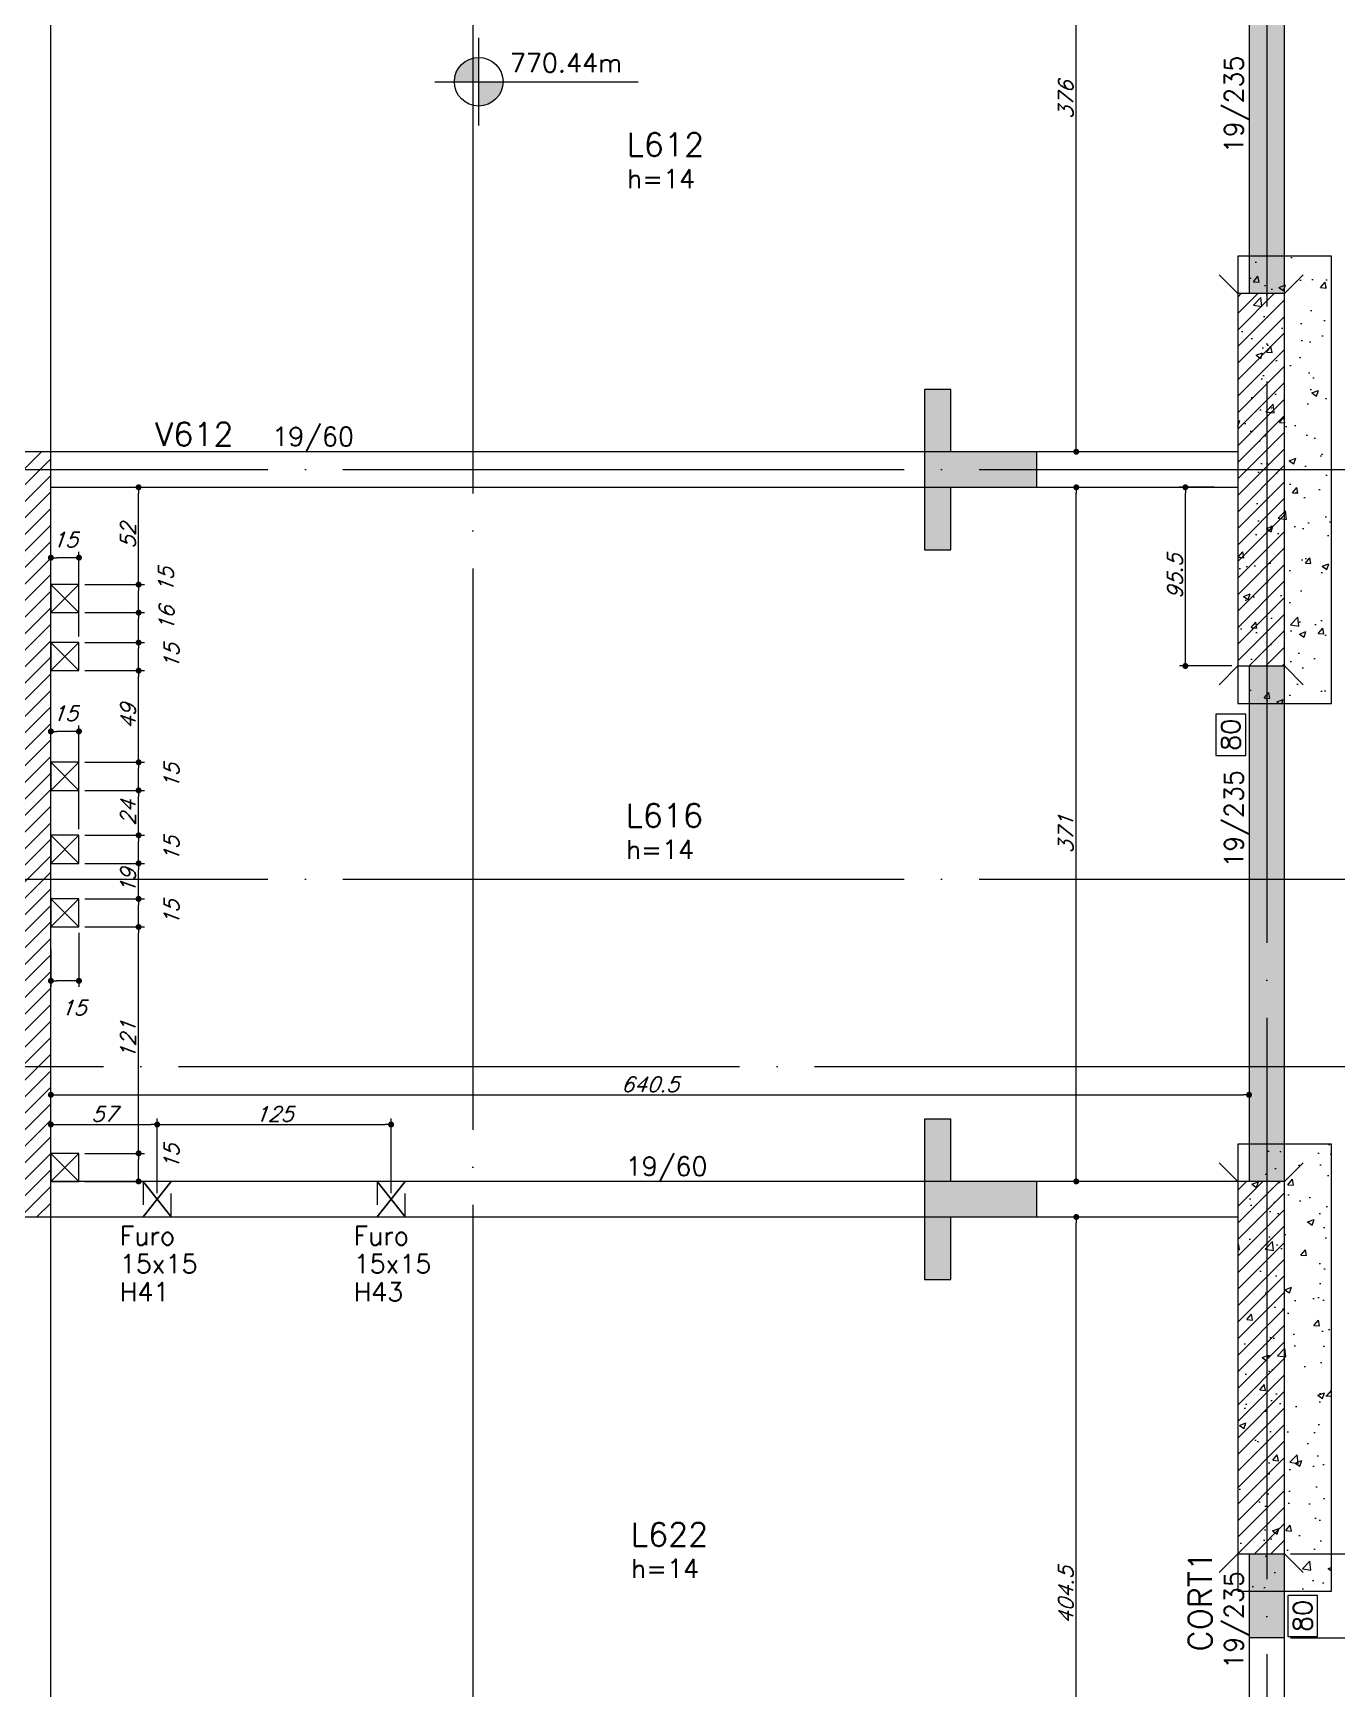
# Model space of a CAD drawing. Extents: x -4245 to 5400, y -2094 to 2406.
# Drawn here: x 2590 to 3287, y 222 to 1107 of the extents above; entities that cross this region are included whole.
import ezdxf
from ezdxf.enums import TextEntityAlignment as Align

# ---------------------------------------------------------------- set-up
doc = ezdxf.new("R2010")
doc.units = 0
doc.header["$LTSCALE"] = 50
doc.header["$MEASUREMENT"] = 0
doc.linetypes.add('EIXO', pattern=[6.8, 6, -0.4, 0, -0.4])
doc.linetypes.add('HIDDEN', pattern=[0.375, 0.25, -0.125])
doc.layers.get('0').update_dxf_attribs({"linetype": 'CONTINUOUS'})
doc.layers.get('DEFPOINTS').update_dxf_attribs({"linetype": 'CONTINUOUS'})
for name, color, linetype in [('F-BLOCOS', 3, 'CONTINUOUS'), ('F-BLOCOS-HACH', 1, 'CONTINUOUS'), ('F-CORTE', 4, 'CONTINUOUS'), ('F-COTAS', 106, 'CONTINUOUS'), ('F-COTAS-FUROS', 50, 'CONTINUOUS'), ('F-DESNIVEL-7', 40, 'CONTINUOUS'), ('F-EIXO', 12, 'EIXO'), ('F-FURO-PAREDE', 2, 'HIDDEN'), ('F-FURO-PAREDE-TEXTOS', 2, 'CONTINUOUS'), ('F-LAJES-DIM', 2, 'CONTINUOUS'), ('F-LAJES-NOME', 4, 'CONTINUOUS'), ('F-NÍVEL-PLANTA', 2, 'CONTINUOUS'), ('F-PILARES-HACH', 174, 'CONTINUOUS'), ('F-PILARES-N', 170, 'CONTINUOUS'), ('F-PILARES-NASCE', 4, 'CONTINUOUS'), ('F-PILARES-S', 170, 'CONTINUOUS'), ('F-SOLIDO-CORTE', 71, 'CONTINUOUS'), ('F-TEXTO', 6, 'CONTINUOUS'), ('F-VIGAS', 3, 'CONTINUOUS'), ('F-VIGAS-DIM', 2, 'CONTINUOUS'), ('F-VIGAS-NOME', 4, 'CONTINUOUS'), ('F-VÃO', 1, 'CONTINUOUS')]:
    doc.layers.add(name, color=color, linetype=linetype)
doc.styles.add('CP-TEXT-INCL', font='simplex.shx', dxfattribs={"oblique": 20})
doc.styles.add('MCP', font='simplex.shx')
doc.styles.add('ROMANS', font='simplex.shx')
doc.dimstyles.new('CP-COTAS-50', dxfattribs={"dimscale": 0.64, "dimtxt": 12.5, "dimasz": 5, "dimexe": 5, "dimexo": 5, "dimgap": 2.5, "dimtad": 1, "dimdec": 1, "dimdsep": 46, "dimtxsty": 'CP-TEXT-INCL', "dimblk1": 'DOT', "dimblk2": 'DOT', "dimsah": 1, "dimcen": 9, "dimclrd": 256, "dimclre": 256, "dimclrt": 256, "dimadec": 0, "dimazin": 0, "dimtfac": 1, "dimtdec": 1, "dimtmove": 2, "dimatfit": 3, "dimldrblk": 'DOT', "dimfxl": 0, "dimtolj": 1, "dimarcsym": 0})
pattern_1 = [(45, (0, 10000), (-4.4194174, 4.4194174), [])]
pattern_2 = [(50, (0, 0), (35.863, -3.1376), [3.75, -41.25]), (355, (0, 0), (-6.93757, 37.6096), [3, -33]), (100.4514, (2.99, -0.26), (28.92544, 34.472), [3.187, -35.0571]), (46.1842, (0, 10), (53.36207, -8.27596), [5.625, -61.875]), (96.6356, (4.447, 9.31), (46.7331, 48.7059), [4.7805, -52.5857]), (351.1842, (0, 10), (46.7331, 48.7059), [4.5, -49.5]), (21, (5, 7.5), (29.84535, -20.13094), [3.75, -41.25]), (326, (5, 7.5), (12.16577, 36.2575), [3, -33]), (71.4514, (7.487, 5.822), (42.01112, 16.12656), [3.187, -35.0571]), (37.5, (0, 0), (0.607993, 16.644693), [0, -32.6, 0, -33.5, 0, -33.125]), (7.5, (0, 0), (13.15348, 19.72059), [0, -19.1, 0, -31.85, 0, -12.625]), (327.5, (-11.15, 0), (26.69112, -1.127744), [0, -12.5, 0, -39, 0, -51.75]), (317.5, (-16.15, 0), (29.15931, 5.00525), [0, -16.25, 0, -25.9, 0, -36.75])]

# ---------------------------------------------------------------- blocks, each defined once
blk = doc.blocks.new('Nível - Planta')
at = {"layer": 'F-NÍVEL-PLANTA'}
h = blk.add_hatch(color=71, dxfattribs=at)
h.paths.add_polyline_path([(0, 0), (0, 0.26, 0.414214), (-0.26, 0)])
h.paths.add_polyline_path([(0.26, 0), (0, 0), (0, -0.26, 0.414214)])
for p, q in [((0, -0.469), (0, 0.469)), ((-0.469, 0), (1.704, 0))]:
    blk.add_line(p, q, dxfattribs=at)
blk.add_circle((0, 0), 0.26, dxfattribs=at)
at = {"layer": 'F-TEXTO', "color": 3, "style": 'MCP'}
blk.add_attdef('NÍVEL', (0.333, 0.102), '', height=0.2, dxfattribs=at)
blk = doc.blocks.new('*U10')
at = {"layer": 'F-EIXO'}
blk.add_line((0, 0), (7397, 0), dxfattribs=at)
at = {"layer": 'F-TEXTO', "style": 'ROMANS'}
blk.add_attdef('EIXO', text='', height=17.5, dxfattribs=at).set_placement((-28.2072, 0), align=Align.MIDDLE_CENTER)
blk = doc.blocks.new('*U16')
at = {"layer": 'F-EIXO'}
blk.add_line((0, 0), (7484.954, 0), dxfattribs=at)
at = {"layer": 'F-TEXTO', "style": 'ROMANS'}
blk.add_attdef('EIXO', text='', height=17.5, dxfattribs=at).set_placement((-28.2072, 0), align=Align.MIDDLE_CENTER)
blk = doc.blocks.new('*U18')
at = {"layer": 'F-EIXO'}
blk.add_line((0, 0), (0, -3377.88), dxfattribs=at)
at = {"layer": 'F-TEXTO', "style": 'ROMANS'}
blk.add_attdef('EIXO', text='', height=17.5, rotation=360, dxfattribs=at).set_placement((0, 28.21), align=Align.MIDDLE_CENTER)
blk = doc.blocks.new('*U14')
at = {"layer": 'F-EIXO'}
blk.add_line((0, 0), (0, -3477.88), dxfattribs=at)
at = {"layer": 'F-TEXTO', "style": 'ROMANS'}
blk.add_attdef('EIXO', text='', height=17.5, rotation=360, dxfattribs=at).set_placement((0, 28.21), align=Align.MIDDLE_CENTER)
blk = doc.blocks.new('_DOT')
at = {"color": 0, "linetype": 'ByBlock'}
blk.add_line((-0.5, 0), (-1, 0), dxfattribs=at)
at = {"color": 0, "linetype": 'ByBlock', "const_width": 0.5}
blk.add_lwpolyline([(-0.25, 0, 1), (0.25, 0, 1)], format="xyb", close=True, dxfattribs=at)
blk = doc.blocks.new('*D28')
at = {"layer": 'DEFPOINTS', "color": 0, "linetype": 'Continuous', "transparency": 16777216}
for p in [(3148.16, 474.5), (3148.16, 474.5), (3148.16, 70)]:
    blk.add_point(p, dxfattribs=at)
at = {"layer": 'F-COTAS', "linetype": 'Continuous', "lineweight": -2, "transparency": 16777216}
blk.add_line((3148.16, 73.2), (3148.16, 471.3), dxfattribs=at)
at = {"layer": 'F-COTAS', "linetype": 'Continuous', "lineweight": -2, "transparency": 16777216, "xscale": 3.2, "yscale": 3.2, "zscale": 3.2}
for p, rotation in [((3148.16, 474.5), 90), ((3148.16, 70), 270)]:
    blk.add_blockref('_DOT', p, dxfattribs=dict(at, rotation=rotation))
at = {"layer": 'F-COTAS', "linetype": 'Continuous', "transparency": 16777216, "insert": (3142.56, 272.25), "char_height": 8, "attachment_point": 5, "rotation": 90, "style": 'CP-TEXT-INCL'}
blk.add_mtext('\\A1;404.5', dxfattribs=at)
blk = doc.blocks.new('*D29')
at = {"layer": 'DEFPOINTS', "color": 0, "linetype": 'Continuous', "transparency": 16777216}
for p in [(3148.16, 864.5), (3148.16, 864.5), (3148.16, 493.5)]:
    blk.add_point(p, dxfattribs=at)
at = {"layer": 'F-COTAS', "linetype": 'Continuous', "lineweight": -2, "transparency": 16777216}
blk.add_line((3148.16, 496.7), (3148.16, 861.3), dxfattribs=at)
at = {"layer": 'F-COTAS', "linetype": 'Continuous', "lineweight": -2, "transparency": 16777216, "xscale": 3.2, "yscale": 3.2, "zscale": 3.2}
for p, rotation in [((3148.16, 864.5), 90), ((3148.16, 493.5), 270)]:
    blk.add_blockref('_DOT', p, dxfattribs=dict(at, rotation=rotation))
at = {"layer": 'F-COTAS', "linetype": 'Continuous', "transparency": 16777216, "insert": (3142.56, 679), "char_height": 8, "attachment_point": 5, "rotation": 90, "style": 'CP-TEXT-INCL'}
blk.add_mtext('\\A1;371', dxfattribs=at)
blk = doc.blocks.new('*D30')
at = {"layer": 'DEFPOINTS', "color": 0, "linetype": 'Continuous', "transparency": 16777216}
for p in [(3148.16, 1259.5), (3148.16, 1259.5), (3148.16, 883.5)]:
    blk.add_point(p, dxfattribs=at)
at = {"layer": 'F-COTAS', "linetype": 'Continuous', "lineweight": -2, "transparency": 16777216}
blk.add_line((3148.16, 886.7), (3148.16, 1256.3), dxfattribs=at)
at = {"layer": 'F-COTAS', "linetype": 'Continuous', "lineweight": -2, "transparency": 16777216, "xscale": 3.2, "yscale": 3.2, "zscale": 3.2}
for p, rotation in [((3148.16, 1259.5), 90), ((3148.16, 883.5), 270)]:
    blk.add_blockref('_DOT', p, dxfattribs=dict(at, rotation=rotation))
at = {"layer": 'F-COTAS', "linetype": 'Continuous', "transparency": 16777216, "insert": (3142.56, 1071.5), "char_height": 8, "attachment_point": 5, "rotation": 90, "style": 'CP-TEXT-INCL'}
blk.add_mtext('\\A1;376', dxfattribs=at)
blk = doc.blocks.new('*D78')
at = {"layer": 'DEFPOINTS', "color": 0, "linetype": 'Continuous', "transparency": 16777216}
for p in [(2600, 539.78), (3240.5, 539.78), (3240.5, 539.78)]:
    blk.add_point(p, dxfattribs=at)
at = {"layer": 'F-COTAS', "linetype": 'Continuous', "lineweight": -2, "transparency": 16777216}
blk.add_line((2603.2, 539.78), (3237.3, 539.78), dxfattribs=at)
at = {"layer": 'F-COTAS', "linetype": 'Continuous', "lineweight": -2, "transparency": 16777216, "xscale": 3.2, "yscale": 3.2, "zscale": 3.2, "rotation": 180}
blk.add_blockref('_DOT', (2600, 539.78), dxfattribs=at)
at = {"layer": 'F-COTAS', "linetype": 'Continuous', "lineweight": -2, "transparency": 16777216, "xscale": 3.2, "yscale": 3.2, "zscale": 3.2}
blk.add_blockref('_DOT', (3240.5, 539.78), dxfattribs=at)
at = {"layer": 'F-COTAS', "linetype": 'Continuous', "transparency": 16777216, "insert": (2920.25, 545.38), "char_height": 8, "attachment_point": 5, "style": 'CP-TEXT-INCL'}
blk.add_mtext('\\A1;640.5', dxfattribs=at)
blk = doc.blocks.new('*D115')
at = {"layer": 'DEFPOINTS', "color": 0, "linetype": 'Continuous', "transparency": 16777216}
for p in [(3206.49, 864.5), (3224.98, 864.5), (3234.5, 769)]:
    blk.add_point(p, dxfattribs=at)
at = {"layer": 'F-COTAS', "linetype": 'Continuous', "lineweight": -2, "transparency": 16777216}
for p, q in [((3221.78, 864.5), (3203.29, 864.5)), ((3206.49, 772.2), (3206.49, 861.3)), ((3231.3, 769), (3203.29, 769))]:
    blk.add_line(p, q, dxfattribs=at)
at = {"layer": 'F-COTAS', "linetype": 'Continuous', "lineweight": -2, "transparency": 16777216, "xscale": 3.2, "yscale": 3.2, "zscale": 3.2}
for p, rotation in [((3206.49, 864.5), 90), ((3206.49, 769), 270)]:
    blk.add_blockref('_DOT', p, dxfattribs=dict(at, rotation=rotation))
at = {"layer": 'F-COTAS', "linetype": 'Continuous', "transparency": 16777216, "insert": (3200.89, 816.75), "char_height": 8, "attachment_point": 5, "rotation": 90, "style": 'CP-TEXT-INCL'}
blk.add_mtext('\\A1;95.5', dxfattribs=at)
blk = doc.blocks.new('*D144')
at = {"layer": 'DEFPOINTS', "color": 0, "linetype": 'Continuous', "transparency": 16777216}
for p in [(3284.5, 1699.5), (3446.78, 1699.5), (3259.5, -894.9)]:
    blk.add_point(p, dxfattribs=at)
at = {"layer": 'F-COTAS', "linetype": 'Continuous', "lineweight": -2, "transparency": 16777216}
for p, q in [((3287.7, 1699.5), (3449.98, 1699.5)), ((3446.78, -891.7), (3446.78, 1696.3)), ((3262.7, -894.9), (3449.98, -894.9))]:
    blk.add_line(p, q, dxfattribs=at)
at = {"layer": 'F-COTAS', "linetype": 'Continuous', "lineweight": -2, "transparency": 16777216, "xscale": 3.2, "yscale": 3.2, "zscale": 3.2}
for p, rotation in [((3446.78, 1699.5), 90), ((3446.78, -894.9), 270)]:
    blk.add_blockref('_DOT', p, dxfattribs=dict(at, rotation=rotation))
at = {"layer": 'F-COTAS', "linetype": 'Continuous', "transparency": 16777216, "insert": (3441.18, 402.3), "char_height": 8, "attachment_point": 5, "rotation": 90, "style": 'CP-TEXT-INCL'}
blk.add_mtext('\\A1;2594.4', dxfattribs=at)
blk = doc.blocks.new('*U207')
at = {"layer": 'F-VÃO'}
for p, q in [((0, 0), (15, 15)), ((0, 15), (15, 0))]:
    blk.add_line(p, q, dxfattribs=at)
at = {"layer": 'F-VÃO', "color": 3}
blk.add_lwpolyline([(0, 0), (15, 0), (15, 15), (0, 15)], close=True, dxfattribs=at)
blk = doc.blocks.new('*D264')
at = {"layer": 'DEFPOINTS', "color": 0, "linetype": 'Continuous', "transparency": 16777216}
for p in [(2615, 508.5), (2646.89, 508.5), (2615, 493.5)]:
    blk.add_point(p, dxfattribs=at)
at = {"layer": 'F-COTAS-FUROS', "linetype": 'Continuous', "lineweight": -2, "transparency": 16777216}
for p, q in [((2618.2, 508.5), (2650.09, 508.5)), ((2646.89, 496.7), (2646.89, 505.3)), ((2618.2, 493.5), (2650.09, 493.5))]:
    blk.add_line(p, q, dxfattribs=at)
at = {"layer": 'F-COTAS-FUROS', "linetype": 'Continuous', "lineweight": -2, "transparency": 16777216, "xscale": 3.2, "yscale": 3.2, "zscale": 3.2}
for p, rotation in [((2646.89, 508.5), 90), ((2646.89, 493.5), 270)]:
    blk.add_blockref('_DOT', p, dxfattribs=dict(at, rotation=rotation))
at = {"layer": 'F-COTAS-FUROS', "linetype": 'Continuous', "transparency": 16777216, "insert": (2664.49, 506.51), "char_height": 8, "attachment_point": 5, "rotation": 90, "style": 'CP-TEXT-INCL'}
blk.add_mtext('\\A1;15', dxfattribs=at)
blk = doc.blocks.new('*D265')
at = {"layer": 'DEFPOINTS', "color": 0, "linetype": 'Continuous', "transparency": 16777216}
for p in [(2615, 629.5), (2646.89, 629.5), (2615, 508.5)]:
    blk.add_point(p, dxfattribs=at)
at = {"layer": 'F-COTAS-FUROS', "linetype": 'Continuous', "lineweight": -2, "transparency": 16777216}
for p, q in [((2618.2, 629.5), (2650.09, 629.5)), ((2646.89, 511.7), (2646.89, 626.3)), ((2618.2, 508.5), (2650.09, 508.5))]:
    blk.add_line(p, q, dxfattribs=at)
at = {"layer": 'F-COTAS-FUROS', "linetype": 'Continuous', "lineweight": -2, "transparency": 16777216, "xscale": 3.2, "yscale": 3.2, "zscale": 3.2}
for p, rotation in [((2646.89, 629.5), 90), ((2646.89, 508.5), 270)]:
    blk.add_blockref('_DOT', p, dxfattribs=dict(at, rotation=rotation))
at = {"layer": 'F-COTAS-FUROS', "linetype": 'Continuous', "transparency": 16777216, "insert": (2641.29, 569), "char_height": 8, "attachment_point": 5, "rotation": 90, "style": 'CP-TEXT-INCL'}
blk.add_mtext('\\A1;121', dxfattribs=at)
blk = doc.blocks.new('*D266')
at = {"layer": 'DEFPOINTS', "color": 0, "linetype": 'Continuous', "transparency": 16777216}
for p in [(2615, 644.5), (2646.89, 644.5), (2615, 629.5)]:
    blk.add_point(p, dxfattribs=at)
at = {"layer": 'F-COTAS-FUROS', "linetype": 'Continuous', "lineweight": -2, "transparency": 16777216}
for p, q in [((2618.2, 644.5), (2650.09, 644.5)), ((2646.89, 632.7), (2646.89, 641.3)), ((2618.2, 629.5), (2650.09, 629.5))]:
    blk.add_line(p, q, dxfattribs=at)
at = {"layer": 'F-COTAS-FUROS', "linetype": 'Continuous', "lineweight": -2, "transparency": 16777216, "xscale": 3.2, "yscale": 3.2, "zscale": 3.2}
for p, rotation in [((2646.89, 644.5), 90), ((2646.89, 629.5), 270)]:
    blk.add_blockref('_DOT', p, dxfattribs=dict(at, rotation=rotation))
at = {"layer": 'F-COTAS-FUROS', "linetype": 'Continuous', "transparency": 16777216, "insert": (2664.49, 637), "char_height": 8, "attachment_point": 5, "rotation": 90, "style": 'CP-TEXT-INCL'}
blk.add_mtext('\\A1;15', dxfattribs=at)
blk = doc.blocks.new('*D267')
at = {"layer": 'DEFPOINTS', "color": 0, "linetype": 'Continuous', "transparency": 16777216}
for p in [(2615, 663.5), (2646.89, 663.5), (2615, 644.5)]:
    blk.add_point(p, dxfattribs=at)
at = {"layer": 'F-COTAS-FUROS', "linetype": 'Continuous', "lineweight": -2, "transparency": 16777216}
for p, q in [((2618.2, 663.5), (2650.09, 663.5)), ((2646.89, 647.7), (2646.89, 660.3)), ((2618.2, 644.5), (2650.09, 644.5))]:
    blk.add_line(p, q, dxfattribs=at)
at = {"layer": 'F-COTAS-FUROS', "linetype": 'Continuous', "lineweight": -2, "transparency": 16777216, "xscale": 3.2, "yscale": 3.2, "zscale": 3.2}
for p, rotation in [((2646.89, 663.5), 90), ((2646.89, 644.5), 270)]:
    blk.add_blockref('_DOT', p, dxfattribs=dict(at, rotation=rotation))
at = {"layer": 'F-COTAS-FUROS', "linetype": 'Continuous', "transparency": 16777216, "insert": (2641.29, 654), "char_height": 8, "attachment_point": 5, "rotation": 90, "style": 'CP-TEXT-INCL'}
blk.add_mtext('\\A1;19', dxfattribs=at)
blk = doc.blocks.new('*D268')
at = {"layer": 'DEFPOINTS', "color": 0, "linetype": 'Continuous', "transparency": 16777216}
for p in [(2615, 678.5), (2646.89, 678.5), (2615, 663.5)]:
    blk.add_point(p, dxfattribs=at)
at = {"layer": 'F-COTAS-FUROS', "linetype": 'Continuous', "lineweight": -2, "transparency": 16777216}
for p, q in [((2618.2, 678.5), (2650.09, 678.5)), ((2646.89, 666.7), (2646.89, 675.3)), ((2618.2, 663.5), (2650.09, 663.5))]:
    blk.add_line(p, q, dxfattribs=at)
at = {"layer": 'F-COTAS-FUROS', "linetype": 'Continuous', "lineweight": -2, "transparency": 16777216, "xscale": 3.2, "yscale": 3.2, "zscale": 3.2}
for p, rotation in [((2646.89, 678.5), 90), ((2646.89, 663.5), 270)]:
    blk.add_blockref('_DOT', p, dxfattribs=dict(at, rotation=rotation))
at = {"layer": 'F-COTAS-FUROS', "linetype": 'Continuous', "transparency": 16777216, "insert": (2664.49, 671), "char_height": 8, "attachment_point": 5, "rotation": 90, "style": 'CP-TEXT-INCL'}
blk.add_mtext('\\A1;15', dxfattribs=at)
blk = doc.blocks.new('*D269')
at = {"layer": 'DEFPOINTS', "color": 0, "linetype": 'Continuous', "transparency": 16777216}
for p in [(2615, 702.5), (2646.89, 702.5), (2615, 678.5)]:
    blk.add_point(p, dxfattribs=at)
at = {"layer": 'F-COTAS-FUROS', "linetype": 'Continuous', "lineweight": -2, "transparency": 16777216}
for p, q in [((2618.2, 702.5), (2650.09, 702.5)), ((2646.89, 681.7), (2646.89, 699.3)), ((2618.2, 678.5), (2650.09, 678.5))]:
    blk.add_line(p, q, dxfattribs=at)
at = {"layer": 'F-COTAS-FUROS', "linetype": 'Continuous', "lineweight": -2, "transparency": 16777216, "xscale": 3.2, "yscale": 3.2, "zscale": 3.2}
for p, rotation in [((2646.89, 702.5), 90), ((2646.89, 678.5), 270)]:
    blk.add_blockref('_DOT', p, dxfattribs=dict(at, rotation=rotation))
at = {"layer": 'F-COTAS-FUROS', "linetype": 'Continuous', "transparency": 16777216, "insert": (2641.29, 690.5), "char_height": 8, "attachment_point": 5, "rotation": 90, "style": 'CP-TEXT-INCL'}
blk.add_mtext('\\A1;24', dxfattribs=at)
blk = doc.blocks.new('*D270')
at = {"layer": 'DEFPOINTS', "color": 0, "linetype": 'Continuous', "transparency": 16777216}
for p in [(2615, 717.5), (2646.89, 717.5), (2615, 702.5)]:
    blk.add_point(p, dxfattribs=at)
at = {"layer": 'F-COTAS-FUROS', "linetype": 'Continuous', "lineweight": -2, "transparency": 16777216}
for p, q in [((2618.2, 717.5), (2650.09, 717.5)), ((2646.89, 705.7), (2646.89, 714.3)), ((2618.2, 702.5), (2650.09, 702.5))]:
    blk.add_line(p, q, dxfattribs=at)
at = {"layer": 'F-COTAS-FUROS', "linetype": 'Continuous', "lineweight": -2, "transparency": 16777216, "xscale": 3.2, "yscale": 3.2, "zscale": 3.2}
for p, rotation in [((2646.89, 717.5), 90), ((2646.89, 702.5), 270)]:
    blk.add_blockref('_DOT', p, dxfattribs=dict(at, rotation=rotation))
at = {"layer": 'F-COTAS-FUROS', "linetype": 'Continuous', "transparency": 16777216, "insert": (2664.49, 710), "char_height": 8, "attachment_point": 5, "rotation": 90, "style": 'CP-TEXT-INCL'}
blk.add_mtext('\\A1;15', dxfattribs=at)
blk = doc.blocks.new('*D271')
at = {"layer": 'DEFPOINTS', "color": 0, "linetype": 'Continuous', "transparency": 16777216}
for p in [(2615, 766.5), (2646.89, 766.5), (2615, 717.5)]:
    blk.add_point(p, dxfattribs=at)
at = {"layer": 'F-COTAS-FUROS', "linetype": 'Continuous', "lineweight": -2, "transparency": 16777216}
for p, q in [((2618.2, 766.5), (2650.09, 766.5)), ((2646.89, 720.7), (2646.89, 763.3)), ((2618.2, 717.5), (2650.09, 717.5))]:
    blk.add_line(p, q, dxfattribs=at)
at = {"layer": 'F-COTAS-FUROS', "linetype": 'Continuous', "lineweight": -2, "transparency": 16777216, "xscale": 3.2, "yscale": 3.2, "zscale": 3.2}
for p, rotation in [((2646.89, 766.5), 90), ((2646.89, 717.5), 270)]:
    blk.add_blockref('_DOT', p, dxfattribs=dict(at, rotation=rotation))
at = {"layer": 'F-COTAS-FUROS', "linetype": 'Continuous', "transparency": 16777216, "insert": (2641.29, 742), "char_height": 8, "attachment_point": 5, "rotation": 90, "style": 'CP-TEXT-INCL'}
blk.add_mtext('\\A1;49', dxfattribs=at)
blk = doc.blocks.new('*D272')
at = {"layer": 'DEFPOINTS', "color": 0, "linetype": 'Continuous', "transparency": 16777216}
for p in [(2615, 781.5), (2646.89, 781.5), (2615, 766.5)]:
    blk.add_point(p, dxfattribs=at)
at = {"layer": 'F-COTAS-FUROS', "linetype": 'Continuous', "lineweight": -2, "transparency": 16777216}
for p, q in [((2618.2, 781.5), (2650.09, 781.5)), ((2646.89, 769.7), (2646.89, 778.3)), ((2618.2, 766.5), (2650.09, 766.5))]:
    blk.add_line(p, q, dxfattribs=at)
at = {"layer": 'F-COTAS-FUROS', "linetype": 'Continuous', "lineweight": -2, "transparency": 16777216, "xscale": 3.2, "yscale": 3.2, "zscale": 3.2}
for p, rotation in [((2646.89, 781.5), 90), ((2646.89, 766.5), 270)]:
    blk.add_blockref('_DOT', p, dxfattribs=dict(at, rotation=rotation))
at = {"layer": 'F-COTAS-FUROS', "linetype": 'Continuous', "transparency": 16777216, "insert": (2664.49, 774), "char_height": 8, "attachment_point": 5, "rotation": 90, "style": 'CP-TEXT-INCL'}
blk.add_mtext('\\A1;15', dxfattribs=at)
blk = doc.blocks.new('*D273')
at = {"layer": 'DEFPOINTS', "color": 0, "linetype": 'Continuous', "transparency": 16777216}
for p in [(2615, 797.5), (2646.89, 797.5), (2615, 781.5)]:
    blk.add_point(p, dxfattribs=at)
at = {"layer": 'F-COTAS-FUROS', "linetype": 'Continuous', "lineweight": -2, "transparency": 16777216}
for p, q in [((2618.2, 797.5), (2650.09, 797.5)), ((2646.89, 784.7), (2646.89, 794.3)), ((2618.2, 781.5), (2650.09, 781.5))]:
    blk.add_line(p, q, dxfattribs=at)
at = {"layer": 'F-COTAS-FUROS', "linetype": 'Continuous', "lineweight": -2, "transparency": 16777216, "xscale": 3.2, "yscale": 3.2, "zscale": 3.2}
for p, rotation in [((2646.89, 797.5), 90), ((2646.89, 781.5), 270)]:
    blk.add_blockref('_DOT', p, dxfattribs=dict(at, rotation=rotation))
at = {"layer": 'F-COTAS-FUROS', "linetype": 'Continuous', "transparency": 16777216, "insert": (2661.87, 794.25), "char_height": 8, "attachment_point": 5, "rotation": 90, "style": 'CP-TEXT-INCL'}
blk.add_mtext('\\A1;16', dxfattribs=at)
blk = doc.blocks.new('*D274')
at = {"layer": 'DEFPOINTS', "color": 0, "linetype": 'Continuous', "transparency": 16777216}
for p in [(2615, 812.5), (2646.89, 812.5), (2615, 797.5)]:
    blk.add_point(p, dxfattribs=at)
at = {"layer": 'F-COTAS-FUROS', "linetype": 'Continuous', "lineweight": -2, "transparency": 16777216}
for p, q in [((2618.2, 812.5), (2650.09, 812.5)), ((2646.89, 800.7), (2646.89, 809.3)), ((2618.2, 797.5), (2650.09, 797.5))]:
    blk.add_line(p, q, dxfattribs=at)
at = {"layer": 'F-COTAS-FUROS', "linetype": 'Continuous', "lineweight": -2, "transparency": 16777216, "xscale": 3.2, "yscale": 3.2, "zscale": 3.2}
for p, rotation in [((2646.89, 812.5), 90), ((2646.89, 797.5), 270)]:
    blk.add_blockref('_DOT', p, dxfattribs=dict(at, rotation=rotation))
at = {"layer": 'F-COTAS-FUROS', "linetype": 'Continuous', "transparency": 16777216, "insert": (2661.5, 814.78), "char_height": 8, "attachment_point": 5, "rotation": 90, "style": 'CP-TEXT-INCL'}
blk.add_mtext('\\A1;15', dxfattribs=at)
blk = doc.blocks.new('*D275')
at = {"layer": 'DEFPOINTS', "color": 0, "linetype": 'Continuous', "transparency": 16777216}
for p in [(2638.63, 864.5), (2646.89, 864.5), (2615, 812.5)]:
    blk.add_point(p, dxfattribs=at)
at = {"layer": 'F-COTAS-FUROS', "linetype": 'Continuous', "lineweight": -2, "transparency": 16777216}
for p, q in [((2641.83, 864.5), (2650.09, 864.5)), ((2646.89, 815.7), (2646.89, 861.3)), ((2618.2, 812.5), (2650.09, 812.5))]:
    blk.add_line(p, q, dxfattribs=at)
at = {"layer": 'F-COTAS-FUROS', "linetype": 'Continuous', "lineweight": -2, "transparency": 16777216, "xscale": 3.2, "yscale": 3.2, "zscale": 3.2}
for p, rotation in [((2646.89, 864.5), 90), ((2646.89, 812.5), 270)]:
    blk.add_blockref('_DOT', p, dxfattribs=dict(at, rotation=rotation))
at = {"layer": 'F-COTAS-FUROS', "linetype": 'Continuous', "transparency": 16777216, "insert": (2641.29, 838.5), "char_height": 8, "attachment_point": 5, "rotation": 90, "style": 'CP-TEXT-INCL'}
blk.add_mtext('\\A1;52', dxfattribs=at)
blk = doc.blocks.new('*D276')
at = {"layer": 'DEFPOINTS', "color": 0, "linetype": 'Continuous', "transparency": 16777216}
for p in [(2600, 826.87), (2600, 817.65), (2615, 781.5)]:
    blk.add_point(p, dxfattribs=at)
at = {"layer": 'F-COTAS-FUROS', "linetype": 'Continuous', "lineweight": -2, "transparency": 16777216}
for p, q in [((2600, 820.85), (2600, 830.07)), ((2611.8, 826.87), (2603.2, 826.87)), ((2615, 784.7), (2615, 830.07))]:
    blk.add_line(p, q, dxfattribs=at)
at = {"layer": 'F-COTAS-FUROS', "linetype": 'Continuous', "lineweight": -2, "transparency": 16777216, "xscale": 3.2, "yscale": 3.2, "zscale": 3.2, "rotation": 180}
blk.add_blockref('_DOT', (2600, 826.87), dxfattribs=at)
at = {"layer": 'F-COTAS-FUROS', "linetype": 'Continuous', "lineweight": -2, "transparency": 16777216, "xscale": 3.2, "yscale": 3.2, "zscale": 3.2}
blk.add_blockref('_DOT', (2615, 826.87), dxfattribs=at)
at = {"layer": 'F-COTAS-FUROS', "linetype": 'Continuous', "transparency": 16777216, "insert": (2607.5, 836.47), "char_height": 8, "attachment_point": 5, "style": 'CP-TEXT-INCL'}
blk.add_mtext('\\A1;15', dxfattribs=at)
blk = doc.blocks.new('*D277')
at = {"layer": 'DEFPOINTS', "color": 0, "linetype": 'Continuous', "transparency": 16777216}
for p in [(2600, 734.03), (2600, 695.83), (2615, 678.5)]:
    blk.add_point(p, dxfattribs=at)
at = {"layer": 'F-COTAS-FUROS', "linetype": 'Continuous', "lineweight": -2, "transparency": 16777216}
for p, q in [((2600, 699.03), (2600, 737.23)), ((2615, 681.7), (2615, 737.23)), ((2611.8, 734.03), (2603.2, 734.03))]:
    blk.add_line(p, q, dxfattribs=at)
at = {"layer": 'F-COTAS-FUROS', "linetype": 'Continuous', "lineweight": -2, "transparency": 16777216, "xscale": 3.2, "yscale": 3.2, "zscale": 3.2, "rotation": 180}
blk.add_blockref('_DOT', (2600, 734.03), dxfattribs=at)
at = {"layer": 'F-COTAS-FUROS', "linetype": 'Continuous', "lineweight": -2, "transparency": 16777216, "xscale": 3.2, "yscale": 3.2, "zscale": 3.2}
blk.add_blockref('_DOT', (2615, 734.03), dxfattribs=at)
at = {"layer": 'F-COTAS-FUROS', "linetype": 'Continuous', "transparency": 16777216, "insert": (2607.5, 743.63), "char_height": 8, "attachment_point": 5, "style": 'CP-TEXT-INCL'}
blk.add_mtext('\\A1;15', dxfattribs=at)
blk = doc.blocks.new('*D278')
at = {"layer": 'DEFPOINTS', "color": 0, "linetype": 'Continuous', "transparency": 16777216}
for p in [(2615, 629.5), (2600, 620.58), (2600, 600.73)]:
    blk.add_point(p, dxfattribs=at)
at = {"layer": 'F-COTAS-FUROS', "linetype": 'Continuous', "lineweight": -2, "transparency": 16777216}
for p, q in [((2615, 626.3), (2615, 597.53)), ((2600, 617.38), (2600, 597.53)), ((2611.8, 600.73), (2603.2, 600.73))]:
    blk.add_line(p, q, dxfattribs=at)
at = {"layer": 'F-COTAS-FUROS', "linetype": 'Continuous', "lineweight": -2, "transparency": 16777216, "xscale": 3.2, "yscale": 3.2, "zscale": 3.2, "rotation": 180}
blk.add_blockref('_DOT', (2600, 600.73), dxfattribs=at)
at = {"layer": 'F-COTAS-FUROS', "linetype": 'Continuous', "lineweight": -2, "transparency": 16777216, "xscale": 3.2, "yscale": 3.2, "zscale": 3.2}
blk.add_blockref('_DOT', (2615, 600.73), dxfattribs=at)
at = {"layer": 'F-COTAS-FUROS', "linetype": 'Continuous', "transparency": 16777216, "insert": (2612.03, 586.29), "char_height": 8, "attachment_point": 5, "style": 'CP-TEXT-INCL'}
blk.add_mtext('\\A1;15', dxfattribs=at)
blk = doc.blocks.new('*D344')
at = {"layer": 'DEFPOINTS', "color": 0, "linetype": 'Continuous', "transparency": 16777216}
for p in [(2656.84, 523.91), (2600, 516.75), (2656.84, 484)]:
    blk.add_point(p, dxfattribs=at)
at = {"layer": 'F-COTAS-FUROS', "linetype": 'Continuous', "lineweight": -2, "transparency": 16777216}
for p, q in [((2600, 519.95), (2600, 527.11)), ((2603.2, 523.91), (2653.64, 523.91)), ((2656.84, 487.2), (2656.84, 527.11))]:
    blk.add_line(p, q, dxfattribs=at)
at = {"layer": 'F-COTAS-FUROS', "linetype": 'Continuous', "lineweight": -2, "transparency": 16777216, "xscale": 3.2, "yscale": 3.2, "zscale": 3.2, "rotation": 180}
blk.add_blockref('_DOT', (2600, 523.91), dxfattribs=at)
at = {"layer": 'F-COTAS-FUROS', "linetype": 'Continuous', "lineweight": -2, "transparency": 16777216, "xscale": 3.2, "yscale": 3.2, "zscale": 3.2}
blk.add_blockref('_DOT', (2656.84, 523.91), dxfattribs=at)
at = {"layer": 'F-COTAS-FUROS', "linetype": 'Continuous', "transparency": 16777216, "insert": (2628.42, 529.51), "char_height": 8, "attachment_point": 5, "style": 'CP-TEXT-INCL'}
blk.add_mtext('\\A1;57', dxfattribs=at)
blk = doc.blocks.new('*D345')
at = {"layer": 'DEFPOINTS', "color": 0, "linetype": 'Continuous', "transparency": 16777216}
for p in [(2781.84, 523.91), (2656.84, 484), (2781.84, 484)]:
    blk.add_point(p, dxfattribs=at)
at = {"layer": 'F-COTAS-FUROS', "linetype": 'Continuous', "lineweight": -2, "transparency": 16777216}
for p, q in [((2656.84, 487.2), (2656.84, 527.11)), ((2660.04, 523.91), (2778.64, 523.91)), ((2781.84, 487.2), (2781.84, 527.11))]:
    blk.add_line(p, q, dxfattribs=at)
at = {"layer": 'F-COTAS-FUROS', "linetype": 'Continuous', "lineweight": -2, "transparency": 16777216, "xscale": 3.2, "yscale": 3.2, "zscale": 3.2, "rotation": 180}
blk.add_blockref('_DOT', (2656.84, 523.91), dxfattribs=at)
at = {"layer": 'F-COTAS-FUROS', "linetype": 'Continuous', "lineweight": -2, "transparency": 16777216, "xscale": 3.2, "yscale": 3.2, "zscale": 3.2}
blk.add_blockref('_DOT', (2781.84, 523.91), dxfattribs=at)
at = {"layer": 'F-COTAS-FUROS', "linetype": 'Continuous', "transparency": 16777216, "insert": (2719.34, 529.51), "char_height": 8, "attachment_point": 5, "style": 'CP-TEXT-INCL'}
blk.add_mtext('\\A1;125', dxfattribs=at)
blk = doc.blocks.new('*D465')
at = {"layer": 'DEFPOINTS', "color": 0, "linetype": 'Continuous', "transparency": 16777216}
for p in [(3259.5, 294.5), (3259.5, 249.5), (3301.98, 249.5)]:
    blk.add_point(p, dxfattribs=at)
at = {"layer": 'F-COTAS', "linetype": 'Continuous', "lineweight": -2, "transparency": 16777216}
for p, q in [((3262.7, 294.5), (3305.18, 294.5)), ((3301.98, 291.3), (3301.98, 252.7)), ((3262.7, 249.5), (3305.18, 249.5))]:
    blk.add_line(p, q, dxfattribs=at)
at = {"layer": 'F-COTAS', "linetype": 'Continuous', "lineweight": -2, "transparency": 16777216, "xscale": 3.2, "yscale": 3.2, "zscale": 3.2}
for p, rotation in [((3301.98, 294.5), 90), ((3301.98, 249.5), 270)]:
    blk.add_blockref('_DOT', p, dxfattribs=dict(at, rotation=rotation))
at = {"layer": 'F-COTAS', "linetype": 'Continuous', "transparency": 16777216, "insert": (3296.38, 272), "char_height": 8, "attachment_point": 5, "rotation": 90, "style": 'CP-TEXT-INCL'}
blk.add_mtext('\\A1;45', dxfattribs=at)
blk = doc.blocks.new('*U6')
at = {"layer": 'F-VIGAS-DIM', "color": 1}
blk.add_lwpolyline([(0, 0), (22, 0), (22, 16), (0, 16)], close=True, dxfattribs=at)
at = {"layer": 'F-VIGAS-DIM', "style": 'MCP'}
blk.add_attdef('DIM', text='', height=10, dxfattribs=at).set_placement((11, 8), align=Align.MIDDLE_CENTER)

msp = doc.modelspace()

# ---------------------------------------------------------------- hatches: boundary and pattern name
at = {"layer": 'F-BLOCOS-HACH', "linetype": 'Continuous'}
h = msp.add_hatch(dxfattribs=at)
h.set_pattern_fill('AR-CONC', color=256, scale=5)
h.set_pattern_definition(pattern_2)
h.paths.add_polyline_path([(3234.5, 749), (3284.5, 749), (3284.5, 988), (3234.5, 988)])
h = msp.add_hatch(dxfattribs=at)
h.set_pattern_fill('AR-CONC', color=256, scale=5)
h.set_pattern_definition(pattern_2)
h.paths.add_polyline_path([(3234.5, 274.5), (3284.5, 274.5), (3284.5, 513.5), (3234.5, 513.5)])
at = {"layer": 'F-DESNIVEL-7', "linetype": 'Continuous'}
for points in [[(3240.5, 1215.5), (3259.5, 1215.5), (3259.5, 968), (3240.5, 968)], [(3240.5, 493.5), (3259.5, 493.5), (3259.5, 769), (3240.5, 769)], [(3240.5, 294.5), (3259.5, 294.5), (3259.5, 249.5), (3240.5, 249.5)]]:
    msp.add_hatch(color=256, dxfattribs=at).paths.add_polyline_path(points)
at = {"layer": 'F-PILARES-HACH', "linetype": 'Continuous'}
h = msp.add_hatch(dxfattribs=at)
h.set_pattern_fill('ANSI31', color=256, scale=50, style=0)
h.set_pattern_definition(pattern_1)
h.paths.add_polyline_path([(3234.5, 769), (3259.5, 769), (3259.5, 968), (3234.5, 968)], flags=16)
h = msp.add_hatch(dxfattribs=at)
h.set_pattern_fill('ANSI31', color=256, scale=50, style=0)
h.set_pattern_definition(pattern_1)
h.paths.add_polyline_path([(2540, 474.5), (2600, 474.5), (2600, 883.5), (2540, 883.5)], flags=16)
h = msp.add_hatch(dxfattribs=at)
h.set_pattern_fill('ANSI31', color=256, scale=50, style=0)
h.set_pattern_definition(pattern_1)
h.paths.add_polyline_path([(3234.5, 294.5), (3259.5, 294.5), (3259.5, 493.5), (3234.5, 493.5)], flags=16)
at = {"layer": 'F-SOLIDO-CORTE', "linetype": 'Continuous'}
for points in [[(3127.103, 864.5), (3127.103, 883.5), (3081.103, 883.5), (3081.103, 916.85), (3067.103, 916.85), (3067.103, 864.5), (3067.103, 831.15), (3081.103, 831.15), (3081.103, 864.5)], [(3127.103, 474.5), (3127.103, 493.5), (3081.103, 493.5), (3081.103, 526.85), (3067.103, 526.85), (3067.103, 474.5), (3067.103, 441.15), (3081.103, 441.15), (3081.103, 474.5)]]:
    msp.add_hatch(color=256, dxfattribs=at).paths.add_polyline_path(points, flags=16)

# ---------------------------------------------------------------- linework, layer by layer
at = {"layer": 'F-BLOCOS', "color": 2, "linetype": 'Continuous'}
for points in [[(3234.5, 749), (3284.5, 749), (3284.5, 988), (3234.5, 988)], [(3234.5, 274.5), (3284.5, 274.5), (3284.5, 513.5), (3234.5, 513.5)]]:
    msp.add_lwpolyline(points, close=True, dxfattribs=at)
at = {"layer": 'F-CORTE', "linetype": 'Continuous'}
for points in [[(3067.103, 916.85), (3067.103, 864.5), (3067.103, 831.15)], [(3081.103, 831.15), (3081.103, 864.5), (3127.103, 864.5), (3127.103, 883.5), (3081.103, 883.5), (3081.103, 916.85)], [(3067.103, 526.85), (3067.103, 474.5), (3067.103, 441.15)], [(3081.103, 441.15), (3081.103, 474.5), (3127.103, 474.5), (3127.103, 493.5), (3081.103, 493.5), (3081.103, 526.85)]]:
    msp.add_lwpolyline(points, dxfattribs=at)
at = {"layer": 'F-FURO-PAREDE'}
for points in [[(2656.838, 484), (2649.338, 474.5), (2664.338, 474.5), (2656.838, 484), (2664.338, 474.5), (2664.338, 493.5), (2656.838, 484), (2664.338, 493.5), (2649.338, 493.5), (2656.838, 484), (2649.338, 493.5), (2649.338, 474.5), (2656.838, 484)], [(2781.838, 484), (2774.338, 474.5), (2789.338, 474.5), (2781.838, 484), (2789.338, 474.5), (2789.338, 493.5), (2781.838, 484), (2789.338, 493.5), (2774.338, 493.5), (2781.838, 484), (2774.338, 493.5), (2774.338, 474.5), (2781.838, 484)]]:
    msp.add_lwpolyline(points, dxfattribs=at)
at = {"layer": 'F-PILARES-N', "linetype": 'Continuous'}
msp.add_lwpolyline([(3234.5, 769), (3259.5, 769), (3259.5, 968), (3234.5, 968), (3234.5, 769)], dxfattribs=at)
at = {"layer": 'F-PILARES-N'}
msp.add_lwpolyline([(3234.5, 294.5), (3259.5, 294.5), (3259.5, 493.5), (3234.5, 493.5), (3234.5, 294.5)], dxfattribs=at)
at = {"layer": 'F-PILARES-NASCE', "linetype": 'Continuous'}
for p, q in [((3234.5, 968), (3224.5, 978)), ((3259.5, 968), (3269.5, 978)), ((3234.5, 769), (3224.5, 759)), ((3259.5, 769), (3269.5, 759))]:
    msp.add_line(p, q, dxfattribs=at)
at = {"layer": 'F-PILARES-NASCE'}
for p, q in [((3234.5, 493.5), (3224.5, 503.5)), ((3259.5, 493.5), (3269.5, 503.5)), ((3234.5, 294.5), (3224.5, 284.5)), ((3259.5, 294.5), (3269.5, 284.5))]:
    msp.add_line(p, q, dxfattribs=at)
at = {"layer": 'F-PILARES-S', "linetype": 'Continuous'}
msp.add_lwpolyline([(2540, 474.5), (2600, 474.5), (2600, 883.5), (2540, 883.5), (2540, 474.5)], dxfattribs=at)
at = {"layer": 'F-SOLIDO-CORTE'}
for points in [[(3127.103, 864.5), (3127.103, 883.5), (3081.103, 883.5), (3081.103, 916.85), (3067.103, 916.85), (3067.103, 864.5), (3067.103, 831.15), (3081.103, 831.15), (3081.103, 864.5), (3127.103, 864.5)], [(3127.103, 474.5), (3127.103, 493.5), (3081.103, 493.5), (3081.103, 526.85), (3067.103, 526.85), (3067.103, 474.5), (3067.103, 441.15), (3081.103, 441.15), (3081.103, 474.5), (3127.103, 474.5)]]:
    msp.add_lwpolyline(points, dxfattribs=at)
at = {"layer": 'F-VIGAS'}
msp.add_line((3259.5, 249.5), (3240.5, 249.5), dxfattribs=at)
for points in [[(2600, 917), (2600, 1259.5)], [(3240.5, 1215.5), (3240.5, 968)], [(3259.5, 968), (3259.5, 1215.5)], [(2600, 883.5), (2600, 917)], [(3234.5, 883.5), (2600, 883.5)], [(2600, 864.5), (3234.5, 864.5)], [(3240.5, 769), (3240.5, 493.5)], [(3259.5, 493.5), (3259.5, 769)], [(3234.5, 493.5), (2600, 493.5)], [(2600, 131), (2600, 474.5)], [(2600, 474.5), (3234.5, 474.5)], [(3240.5, 294.5), (3240.5, 70)], [(3259.5, 60.5), (3259.5, 294.5)]]:
    msp.add_lwpolyline(points, dxfattribs=at)

# ---------------------------------------------------------------- block references
at = {"layer": 'F-EIXO', "linetype": 'Continuous'}
for name, p in [('*U14', (3250, 1941.357)), ('*U18', (2825.5, 1841.357)), ('*U10', (-3705.761, 874)), ('*U10', (-3705.761, 655)), ('*U16', (-3793.715, 555))]:
    msp.add_blockref(name, p, dxfattribs=at)
at = {"layer": 'F-NÍVEL-PLANTA', "linetype": 'Continuous', "xscale": 50, "yscale": 50, "zscale": 50}
msp.add_blockref('Nível - Planta', (2828.7, 1081.263), dxfattribs=at).add_auto_attribs({'NÍVEL': '770.44m'})
at = {"layer": 'F-VIGAS-DIM', "linetype": 'Continuous', "rotation": 90}
for p in [(3238.741, 721.223), (3277.184, 250.25)]:
    msp.add_blockref('*U6', p, dxfattribs=at).add_auto_attribs({'DIM': '80'})
at = {"layer": 'F-VÃO', "linetype": 'Continuous'}
for p in [(2600, 797.5), (2600, 766.5), (2600, 702.5), (2600, 663.5), (2600, 629.5), (2600, 493.5)]:
    msp.add_blockref('*U207', p, dxfattribs=at)

# ---------------------------------------------------------------- texts
at = {"layer": 'F-FURO-PAREDE-TEXTOS', "linetype": 'Continuous', "style": 'MCP'}
for s, p in [('Furo', (2636.838, 459.5)), ('Furo', (2761.838, 459.5)), ('15x15', (2636.838, 444.5)), ('15x15', (2761.838, 444.5)), ('H41', (2636.838, 429.5)), ('H43', (2761.838, 429.5))]:
    msp.add_text(s, height=10, dxfattribs=at).set_placement(p)
at = {"layer": 'F-LAJES-DIM', "linetype": 'Continuous', "style": 'MCP'}
for p in [(2907.934, 1024.401), (2907.369, 665.852), (2910.103, 281.564)]:
    msp.add_text('h=14', height=10, dxfattribs=at).set_placement(p)
at = {"layer": 'F-LAJES-NOME', "linetype": 'Continuous', "style": 'MCP'}
for s, p in [('L612', (2907.934, 1041.401)), ('L616', (2907.369, 682.852)), ('L622', (2910.103, 298.564))]:
    msp.add_text(s, height=12.5, dxfattribs=at).set_placement(p)
at = {"layer": 'F-VIGAS-DIM', "linetype": 'Continuous', "style": 'MCP'}
for p in [(3237.375, 1043), (3237.375, 661.124), (3237.375, 232.981)]:
    msp.add_text('19/235', height=10, rotation=90, dxfattribs=at).set_placement(p)
for p in [(2718.306, 886.625), (2907.31, 496.625)]:
    msp.add_text('19/60', height=10, dxfattribs=at).set_placement(p)
at = {"layer": 'F-VIGAS-NOME', "linetype": 'Continuous', "style": 'MCP'}
msp.add_text('V612', height=12.5, dxfattribs=at).set_placement((2655.806, 886.625))
msp.add_text('CORT1', height=12.5, rotation=90, dxfattribs=at).set_placement((3220.649, 242.31))

# ---------------------------------------------------------------- dimensions: what is measured, and where the dimension line sits
at = {"layer": 'F-COTAS', "linetype": 'Continuous'}
for base, p1, p2, picture, middle in [((3446.778, 1699.5), (3259.5, -894.9), (3284.5, 1699.5), '*D144', (3441.178, 402.3)), ((3206.493, 864.5), (3234.5, 769), (3224.981, 864.5), '*D115', (3200.893, 816.75)), ((3301.977, 249.5), (3259.5, 294.5), (3259.5, 249.5), '*D465', (3296.377, 272))]:
    dim = msp.add_linear_dim(base=base, p1=p1, p2=p2, angle=90, dimstyle='CP-COTAS-50', override={"dimfxl": 7.5}, dxfattribs=at)
    dim.commit()
    dim.dimension.update_dxf_attribs({"geometry": picture, "text_midpoint": middle})
for base, p1, p2, angle, picture, middle in [((3148.164, 1259.5), (3148.164, 883.5), (3148.164, 1259.5), 270, '*D30', (3142.564, 1071.5)), ((3148.164, 864.5), (3148.164, 493.5), (3148.164, 864.5), 270, '*D29', (3142.564, 679)), ((3240.5, 539.783), (2600, 539.783), (3240.5, 539.783), 180, '*D78', (2920.25, 545.383)), ((3148.164, 474.5), (3148.164, 70), (3148.164, 474.5), 270, '*D28', (3142.564, 272.25))]:
    dim = msp.add_linear_dim(base=base, p1=p1, p2=p2, angle=angle, dimstyle='CP-COTAS-50', dxfattribs=at)
    dim.commit()
    dim.dimension.update_dxf_attribs({"geometry": picture, "text_midpoint": middle})
at = {"layer": 'F-COTAS-FUROS', "linetype": 'Continuous'}
for base, p1, p2, picture, middle in [((2646.888, 864.5), (2615, 812.5), (2638.634, 864.5), '*D275', (2641.288, 838.5)), ((2646.888, 781.5), (2615, 766.5), (2615, 781.5), '*D272', (2664.488, 774)), ((2646.888, 766.5), (2615, 717.5), (2615, 766.5), '*D271', (2641.288, 742)), ((2646.888, 717.5), (2615, 702.5), (2615, 717.5), '*D270', (2664.488, 710)), ((2646.888, 702.5), (2615, 678.5), (2615, 702.5), '*D269', (2641.288, 690.5)), ((2646.888, 678.5), (2615, 663.5), (2615, 678.5), '*D268', (2664.488, 671)), ((2646.888, 663.5), (2615, 644.5), (2615, 663.5), '*D267', (2641.288, 654)), ((2646.888, 644.5), (2615, 629.5), (2615, 644.5), '*D266', (2664.488, 637)), ((2646.888, 629.5), (2615, 508.5), (2615, 629.5), '*D265', (2641.288, 569))]:
    dim = msp.add_linear_dim(base=base, p1=p1, p2=p2, angle=90, dimstyle='CP-COTAS-50', override={"dimdec": 0, "dimfxl": 7.5}, dxfattribs=at)
    dim.commit()
    dim.dimension.update_dxf_attribs({"geometry": picture, "text_midpoint": middle})
for base, p1, p2, picture, middle in [((2600, 826.866), (2615, 781.5), (2600, 817.65), '*D276', (2607.5, 836.466)), ((2600, 734.029), (2615, 678.5), (2600, 695.833), '*D277', (2607.5, 743.629)), ((2656.838, 523.912), (2600, 516.748), (2656.838, 484), '*D344', (2628.419, 529.512)), ((2781.838, 523.912), (2656.838, 484), (2781.838, 484), '*D345', (2719.338, 529.512))]:
    dim = msp.add_linear_dim(base=base, p1=p1, p2=p2, dimstyle='CP-COTAS-50', override={"dimdec": 0, "dimfxl": 7.5}, dxfattribs=at)
    dim.commit()
    dim.dimension.update_dxf_attribs({"geometry": picture, "text_midpoint": middle})
for base, p1, p2, picture, middle in [((2646.888, 812.5), (2615, 797.5), (2615, 812.5), '*D274', (2661.497, 814.775)), ((2646.888, 797.5), (2615, 781.5), (2615, 797.5), '*D273', (2661.871, 794.247)), ((2646.888, 508.5), (2615, 493.5), (2615, 508.5), '*D264', (2664.488, 506.514))]:
    dim = msp.add_linear_dim(base=base, p1=p1, p2=p2, angle=90, dimstyle='CP-COTAS-50', override={"dimdec": 0, "dimfxl": 7.5}, dxfattribs=at)
    dim.commit()
    dim.dimension.update_dxf_attribs({"geometry": picture, "text_midpoint": middle, "dimtype": 160})
dim = msp.add_linear_dim(base=(2600, 600.728), p1=(2615, 629.5), p2=(2600, 620.579), dimstyle='CP-COTAS-50', override={"dimdec": 0, "dimfxl": 7.5}, dxfattribs=at)
dim.commit()
dim.dimension.update_dxf_attribs({"geometry": '*D278', "text_midpoint": (2612.028, 586.292), "dimtype": 160})

doc.saveas('drawing.dxf')
